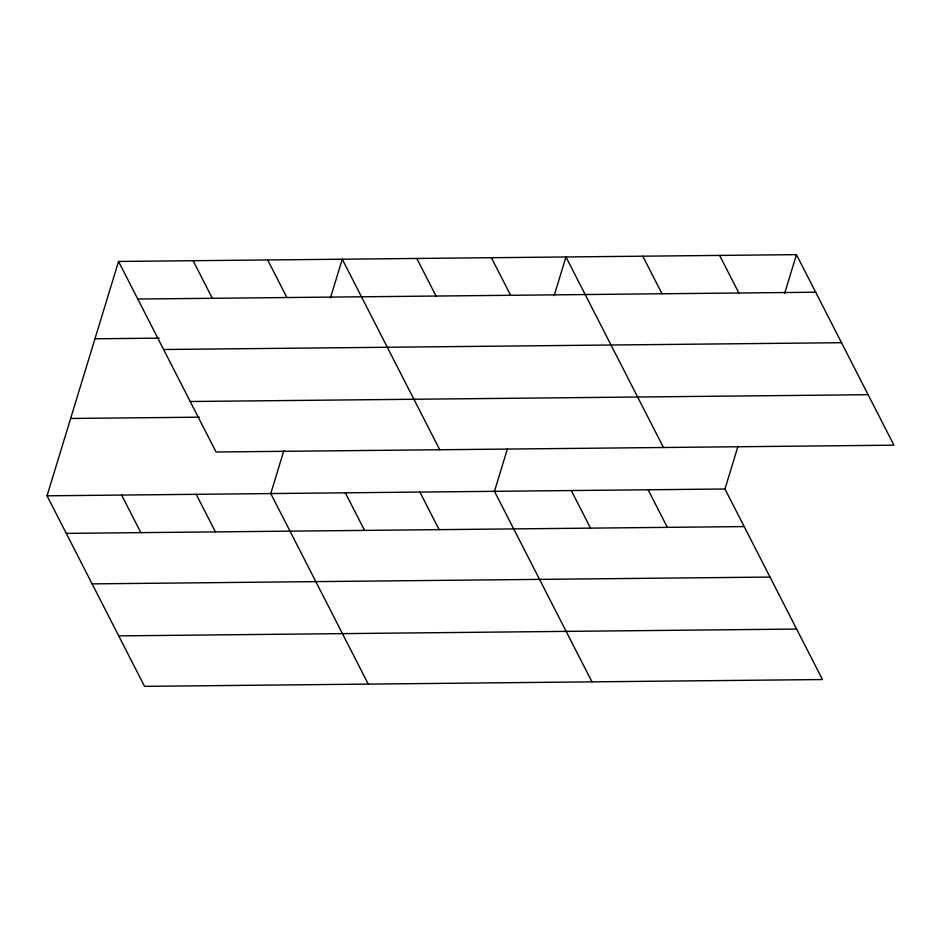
<?xml version="1.0" encoding="UTF-8"?>
<svg xmlns="http://www.w3.org/2000/svg" width="941" height="941" viewBox="0 0 941 941"><rect width="100%" height="100%" fill="white"/><g stroke="black" fill="none" stroke-linecap="round" stroke-linejoin="round"><path stroke-width="1.41" d="M738.015 446.187L724.958 489.002L822.458 679.543L144.549 686.354L47.05 495.813L118.542 261.457L796.451 254.646L893.95 445.187L216.042 451.998L118.542 261.457M283.817 450.751L270.761 493.566L368.26 684.107M330.456 297.874L342.242 259.21L439.753 449.751M507.528 448.504L494.472 491.32L591.971 681.86M554.167 295.627L565.953 256.964L663.464 447.504M784.653 293.31L796.451 254.646M137.762 299.038L815.682 292.228M94.947 338.795L159.276 338.148M163.593 349.511L841.513 342.7M190.211 401.513L868.12 394.702M70.646 418.474L199.316 417.181M47.05 495.813L724.958 489.002M66.282 533.394L744.19 526.584M92.112 583.879L770.02 577.068M118.719 635.881L796.639 629.07M719.618 255.411L738.85 292.992M642.785 256.187L662.017 293.768M648.126 489.779L667.357 527.36M491.39 257.705L510.622 295.286M571.305 490.555L590.536 528.124M416.816 258.457L436.048 296.039M419.898 492.072L439.129 529.654M267.679 259.951L286.911 297.532M345.335 492.825L364.567 530.406M193.105 260.704L212.337 298.285M196.187 494.319L215.418 531.9M121.624 495.072L140.856 532.653"/></g></svg>
